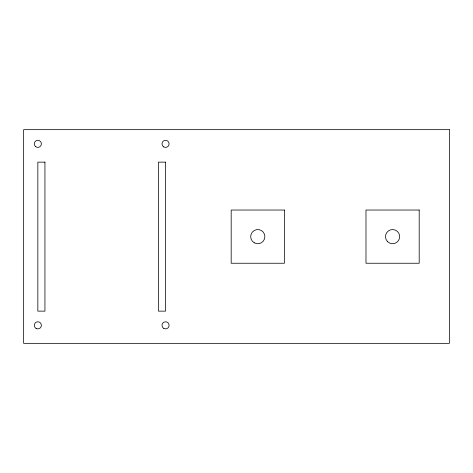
<?xml version="1.0" encoding="UTF-8"?>
<svg xmlns="http://www.w3.org/2000/svg" width="473" height="473" viewBox="0 0 473 473"><rect width="100%" height="100%" fill="white"/><g stroke="black" fill="none" stroke-linecap="round" stroke-linejoin="round"><path stroke-width="0.71" d="M449.35 129.655L23.65 129.655L23.65 343.345L449.35 343.345L449.35 129.655M44.935 162.144L37.84 162.144L37.84 311.139L44.935 311.139L44.935 162.144M165.55 162.144L158.455 162.144L158.455 311.139L165.55 311.139L165.55 162.144M284.391 210.036L231.179 210.036L231.179 263.248L284.391 263.248L284.391 210.036M419.196 210.036L365.984 210.036L365.984 263.248L419.196 263.248L419.196 210.036M36.066 328.398A3.548 3.548 0 0 0 41.388 325.329A3.548 3.548 0 0 0 36.066 322.255A3.548 3.548 0 0 0 36.066 328.398M163.776 328.398A3.548 3.548 0 0 0 169.098 325.329A3.548 3.548 0 0 0 163.776 322.255A3.548 3.548 0 0 0 163.776 328.398M35.682 146.66A3.548 3.548 0 0 0 41.358 144.312A3.548 3.548 0 0 0 36.486 140.57A3.548 3.548 0 0 0 35.682 146.66M163.776 146.92A3.548 3.548 0 0 0 169.098 143.845A3.548 3.548 0 0 0 163.776 140.777A3.548 3.548 0 0 0 163.776 146.92M387.57 241.656A7.095 7.095 0 0 0 399.443 238.475A7.095 7.095 0 0 0 390.751 229.789A7.095 7.095 0 0 0 387.57 241.656M254.238 242.785A7.095 7.095 0 0 0 264.88 236.642A7.095 7.095 0 0 0 254.238 230.493A7.095 7.095 0 0 0 254.238 242.785"/></g></svg>
